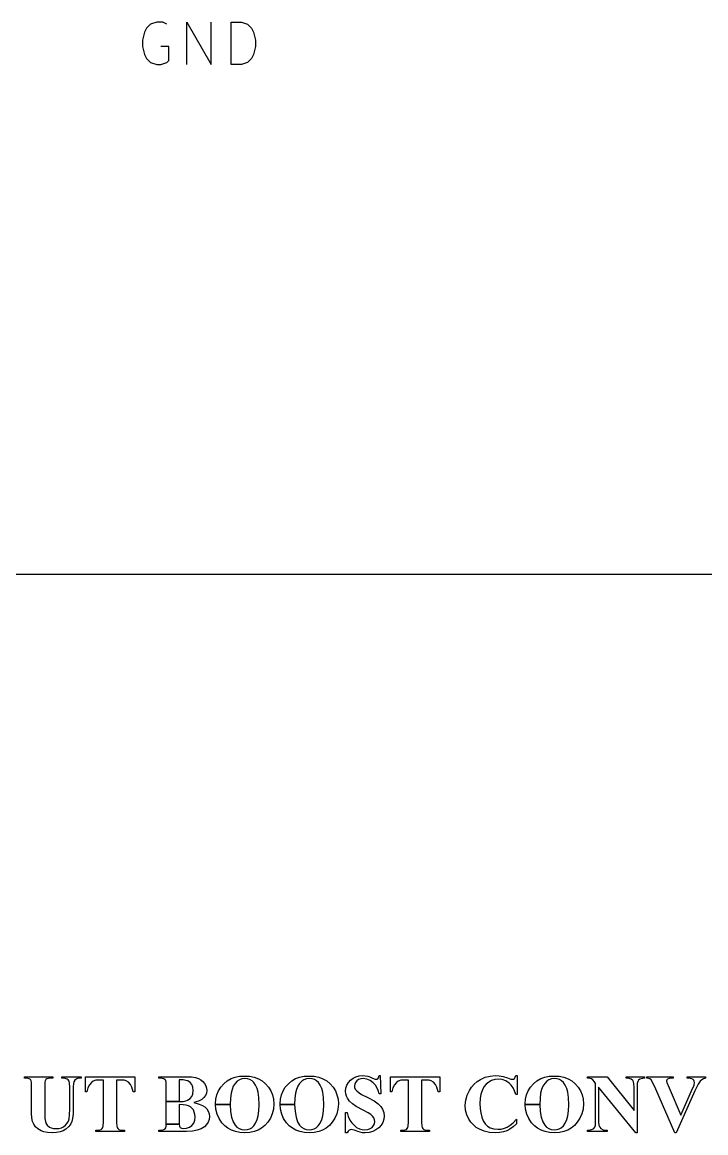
# Model space of a CAD drawing. Header units: inches. Extents: x 0.4 to 11.3, y -7.9 to -0.4.
# Drawn here: x 2.491 to 3.298, y -4.135 to -2.823 of the extents above; entities that cross this region are included whole.
import ezdxf

# ---------------------------------------------------------------- set-up
doc = ezdxf.new("R2010")
doc.units = ezdxf.units.IN
doc.header["$MEASUREMENT"] = 0
doc.layers.add('GREENSIXTYFIVE', color=129, linetype='CONTINUOUS')
doc.layers.add('LIGHTBLUE', color=172, linetype='CONTINUOUS')

msp = doc.modelspace()

# ---------------------------------------------------------------- linework, layer by layer
at = {"layer": 'GREENSIXTYFIVE', "linetype": 'CONTINUOUS'}
for p, q in [((2.6381, -2.8299), (2.6357, -2.8347)), ((2.6429, -2.8252), (2.6381, -2.8299)), ((2.65, -2.8228), (2.6429, -2.8252)), ((2.6571, -2.8228), (2.65, -2.8228)), ((2.6619, -2.8252), (2.6571, -2.8228)), ((2.6857, -2.8728), (2.6857, -2.8228)), ((2.6857, -2.8228), (2.7143, -2.8728)), ((2.7143, -2.8728), (2.7143, -2.8228)), ((2.7381, -2.8728), (2.7381, -2.8228)), ((2.7381, -2.8228), (2.75, -2.8228)), ((2.75, -2.8228), (2.7571, -2.8252)), ((2.7571, -2.8252), (2.7619, -2.8299)), ((2.7619, -2.8299), (2.7643, -2.8347)), ((2.6357, -2.8347), (2.6333, -2.8442)), ((2.6333, -2.8442), (2.6333, -2.8514)), ((2.7643, -2.8347), (2.7667, -2.8442)), ((2.7667, -2.8442), (2.7667, -2.8514)), ((2.6333, -2.8514), (2.6357, -2.8609)), ((2.6643, -2.8514), (2.6548, -2.8514)), ((2.6643, -2.868), (2.6643, -2.8514)), ((2.7667, -2.8514), (2.7643, -2.8609)), ((2.6357, -2.8609), (2.6381, -2.8657)), ((2.6381, -2.8657), (2.6429, -2.8704)), ((2.6429, -2.8704), (2.65, -2.8728)), ((2.65, -2.8728), (2.6548, -2.8728)), ((2.6548, -2.8728), (2.6619, -2.8704)), ((2.6619, -2.8704), (2.6643, -2.868)), ((2.75, -2.8728), (2.7381, -2.8728)), ((2.7571, -2.8704), (2.75, -2.8728)), ((2.7619, -2.8657), (2.7571, -2.8704)), ((2.7643, -2.8609), (2.7619, -2.8657))]:
    msp.add_line(p, q, dxfattribs=at)
at = {"layer": 'LIGHTBLUE', "linetype": 'CONTINUOUS'}
for p, q in [((1.7, -3.475), (9.85, -3.475)), ((2.8852, -4.0688), (2.8889, -4.0678)), ((2.8889, -4.0678), (2.8932, -4.0675)), ((2.8932, -4.0675), (2.8963, -4.0676)), ((2.8963, -4.0676), (2.8993, -4.0682)), ((2.9118, -4.07), (2.9126, -4.0675)), ((2.9126, -4.0675), (2.914, -4.0675)), ((2.914, -4.0675), (2.9145, -4.0891)), ((3.0438, -4.068), (3.0498, -4.0675)), ((3.0498, -4.0675), (3.0543, -4.0678)), ((3.0543, -4.0678), (3.0591, -4.0687)), ((3.0734, -4.0695), (3.074, -4.0675)), ((3.074, -4.0675), (3.0758, -4.0675)), ((3.0758, -4.0675), (3.0758, -4.0899)), ((2.4939, -4.0688), (2.5274, -4.0688)), ((2.4939, -4.0705), (2.4939, -4.0688)), ((2.4977, -4.0707), (2.4939, -4.0705)), ((2.4995, -4.0713), (2.4977, -4.0707)), ((2.5009, -4.0722), (2.4995, -4.0713)), ((2.5017, -4.0735), (2.5009, -4.0722)), ((2.5021, -4.0754), (2.5017, -4.0735)), ((2.5023, -4.0806), (2.5021, -4.0754)), ((2.5023, -4.1122), (2.5023, -4.0806)), ((2.5181, -4.0754), (2.5179, -4.0806)), ((2.5179, -4.0806), (2.5179, -4.1121)), ((2.5185, -4.0735), (2.5181, -4.0754)), ((2.5193, -4.0722), (2.5185, -4.0735)), ((2.5205, -4.0713), (2.5193, -4.0722)), ((2.5222, -4.0707), (2.5205, -4.0713)), ((2.5257, -4.0705), (2.5222, -4.0707)), ((2.5274, -4.0705), (2.5257, -4.0705)), ((2.5274, -4.0688), (2.5274, -4.0705)), ((2.5382, -4.0705), (2.5382, -4.0688)), ((2.5382, -4.0688), (2.5607, -4.0688)), ((2.5419, -4.0708), (2.5382, -4.0705)), ((2.5443, -4.0716), (2.5419, -4.0708)), ((2.5455, -4.0726), (2.5443, -4.0716)), ((2.5466, -4.0742), (2.5455, -4.0726)), ((2.5472, -4.0765), (2.5466, -4.0742)), ((2.5475, -4.0806), (2.5472, -4.0765)), ((2.5475, -4.1069), (2.5475, -4.0806)), ((2.5517, -4.0768), (2.5515, -4.0806)), ((2.5515, -4.0806), (2.5515, -4.1051)), ((2.5521, -4.075), (2.5517, -4.0768)), ((2.5532, -4.073), (2.5521, -4.075)), ((2.5548, -4.0716), (2.5532, -4.073)), ((2.5567, -4.0708), (2.5548, -4.0716)), ((2.5593, -4.0705), (2.5567, -4.0708)), ((2.5607, -4.0705), (2.5593, -4.0705)), ((2.5607, -4.0688), (2.5607, -4.0705)), ((2.5659, -4.0866), (2.5659, -4.0688)), ((2.5659, -4.0688), (2.6241, -4.0688)), ((2.5706, -4.0783), (2.5688, -4.082)), ((2.5729, -4.0755), (2.5706, -4.0783)), ((2.5751, -4.074), (2.5729, -4.0755)), ((2.5782, -4.073), (2.5751, -4.074)), ((2.5824, -4.0727), (2.5782, -4.073)), ((2.5871, -4.0727), (2.5824, -4.0727)), ((2.5871, -4.1224), (2.5871, -4.0727)), ((2.6075, -4.0727), (2.6027, -4.0727)), ((2.6027, -4.0727), (2.6027, -4.1224)), ((2.6117, -4.0729), (2.6075, -4.0727)), ((2.6139, -4.0735), (2.6117, -4.0729)), ((2.6168, -4.0754), (2.6139, -4.0735)), ((2.619, -4.0778), (2.6168, -4.0754)), ((2.6206, -4.081), (2.619, -4.0778)), ((2.6224, -4.0866), (2.6206, -4.081)), ((2.6241, -4.0688), (2.6241, -4.0866)), ((2.6524, -4.0705), (2.6524, -4.0688)), ((2.6524, -4.0688), (2.6835, -4.0688)), ((2.6565, -4.0707), (2.6524, -4.0705)), ((2.6585, -4.0713), (2.6565, -4.0707)), ((2.6599, -4.0723), (2.6585, -4.0713)), ((2.6607, -4.0734), (2.6599, -4.0723)), ((2.6612, -4.0753), (2.6607, -4.0734)), ((2.6614, -4.08), (2.6612, -4.0753)), ((2.6614, -4.0981), (2.6614, -4.08)), ((2.6812, -4.0726), (2.6765, -4.0724)), ((2.6765, -4.0724), (2.6765, -4.0981)), ((2.6844, -4.0731), (2.6812, -4.0726)), ((2.6835, -4.0688), (2.691, -4.0691)), ((2.6866, -4.0738), (2.6844, -4.0731)), ((2.6894, -4.0756), (2.6866, -4.0738)), ((2.6915, -4.078), (2.6894, -4.0756)), ((2.691, -4.0691), (2.696, -4.0698)), ((2.6927, -4.081), (2.6915, -4.078)), ((2.696, -4.0698), (2.6993, -4.0708)), ((2.6993, -4.0708), (2.7022, -4.0724)), ((2.7022, -4.0724), (2.7046, -4.0744)), ((2.7046, -4.0744), (2.7066, -4.0768)), ((2.7066, -4.0768), (2.7081, -4.0795)), ((2.7081, -4.0795), (2.709, -4.0823)), ((2.7257, -4.0811), (2.7293, -4.077)), ((2.7293, -4.077), (2.7334, -4.0736)), ((2.7334, -4.0736), (2.7379, -4.071)), ((2.7379, -4.071), (2.7426, -4.0692)), ((2.7405, -4.0801), (2.739, -4.0838)), ((2.7427, -4.0767), (2.7405, -4.0801)), ((2.7426, -4.0692), (2.7478, -4.0682)), ((2.7451, -4.0742), (2.7427, -4.0767)), ((2.7477, -4.0724), (2.7451, -4.0742)), ((2.7507, -4.0714), (2.7477, -4.0724)), ((2.7478, -4.0682), (2.7535, -4.068)), ((2.754, -4.071), (2.7507, -4.0714)), ((2.7535, -4.068), (2.7597, -4.0682)), ((2.7572, -4.0713), (2.754, -4.071)), ((2.76, -4.0722), (2.7572, -4.0713)), ((2.7597, -4.0682), (2.7652, -4.0692)), ((2.7626, -4.0736), (2.76, -4.0722)), ((2.7648, -4.0756), (2.7626, -4.0736)), ((2.7668, -4.0786), (2.7648, -4.0756)), ((2.7652, -4.0692), (2.7701, -4.0711)), ((2.7687, -4.0826), (2.7668, -4.0786)), ((2.7701, -4.0711), (2.7746, -4.0736)), ((2.7746, -4.0736), (2.7786, -4.077)), ((2.7786, -4.077), (2.7821, -4.081)), ((2.8019, -4.0811), (2.8055, -4.077)), ((2.8055, -4.077), (2.8096, -4.0736)), ((2.8096, -4.0736), (2.814, -4.071)), ((2.814, -4.071), (2.8188, -4.0692)), ((2.8167, -4.0801), (2.8152, -4.0838)), ((2.8188, -4.0767), (2.8167, -4.0801)), ((2.8188, -4.0692), (2.824, -4.0682)), ((2.8212, -4.0742), (2.8188, -4.0767)), ((2.8239, -4.0724), (2.8212, -4.0742)), ((2.8269, -4.0714), (2.8239, -4.0724)), ((2.824, -4.0682), (2.8297, -4.068)), ((2.8302, -4.071), (2.8269, -4.0714)), ((2.8297, -4.068), (2.8358, -4.0682)), ((2.8334, -4.0713), (2.8302, -4.071)), ((2.8362, -4.0722), (2.8334, -4.0713)), ((2.8358, -4.0682), (2.8414, -4.0692)), ((2.8388, -4.0736), (2.8362, -4.0722)), ((2.8409, -4.0756), (2.8388, -4.0736)), ((2.843, -4.0786), (2.8409, -4.0756)), ((2.8414, -4.0692), (2.8463, -4.0711)), ((2.8449, -4.0826), (2.843, -4.0786)), ((2.8463, -4.0711), (2.8508, -4.0736)), ((2.8508, -4.0736), (2.8548, -4.077)), ((2.8548, -4.077), (2.8583, -4.081)), ((2.8735, -4.0822), (2.8745, -4.0789)), ((2.8745, -4.0789), (2.8763, -4.0758)), ((2.8763, -4.0758), (2.8788, -4.0729)), ((2.8788, -4.0729), (2.8818, -4.0705)), ((2.8818, -4.0705), (2.8852, -4.0688)), ((2.8838, -4.0774), (2.8835, -4.0796)), ((2.8835, -4.0796), (2.8837, -4.0816)), ((2.8847, -4.0755), (2.8838, -4.0774)), ((2.8863, -4.0736), (2.8847, -4.0755)), ((2.8883, -4.0722), (2.8863, -4.0736)), ((2.8909, -4.0713), (2.8883, -4.0722)), ((2.894, -4.071), (2.8909, -4.0713)), ((2.8981, -4.0715), (2.894, -4.071)), ((2.9019, -4.0731), (2.8981, -4.0715)), ((2.8993, -4.0682), (2.9016, -4.069)), ((2.9016, -4.069), (2.9048, -4.0703)), ((2.9058, -4.076), (2.9019, -4.0731)), ((2.9048, -4.0703), (2.9078, -4.0715)), ((2.9082, -4.0786), (2.9058, -4.076)), ((2.9078, -4.0715), (2.9093, -4.0718)), ((2.9101, -4.0816), (2.9082, -4.0786)), ((2.9093, -4.0718), (2.9104, -4.0716)), ((2.9104, -4.0716), (2.9112, -4.0711)), ((2.9112, -4.0711), (2.9118, -4.07)), ((2.926, -4.0866), (2.926, -4.0688)), ((2.926, -4.0688), (2.9842, -4.0688)), ((2.9307, -4.0783), (2.9289, -4.082)), ((2.9331, -4.0755), (2.9307, -4.0783)), ((2.9352, -4.074), (2.9331, -4.0755)), ((2.9383, -4.073), (2.9352, -4.074)), ((2.9426, -4.0727), (2.9383, -4.073)), ((2.9473, -4.0727), (2.9426, -4.0727)), ((2.9473, -4.1224), (2.9473, -4.0727)), ((2.9676, -4.0727), (2.9628, -4.0727)), ((2.9628, -4.0727), (2.9628, -4.1224)), ((2.9718, -4.0729), (2.9676, -4.0727)), ((2.974, -4.0735), (2.9718, -4.0729)), ((2.9769, -4.0754), (2.974, -4.0735)), ((2.9791, -4.0778), (2.9769, -4.0754)), ((2.9807, -4.081), (2.9791, -4.0778)), ((2.9825, -4.0866), (2.9807, -4.081)), ((2.9842, -4.0688), (2.9842, -4.0866)), ((3.0192, -4.0849), (3.0219, -4.081)), ((3.0219, -4.081), (3.0249, -4.0775)), ((3.0249, -4.0775), (3.0284, -4.0746)), ((3.0284, -4.0746), (3.0323, -4.072)), ((3.0323, -4.072), (3.0379, -4.0695)), ((3.0364, -4.0807), (3.0346, -4.0843)), ((3.0389, -4.0777), (3.0364, -4.0807)), ((3.0379, -4.0695), (3.0438, -4.068)), ((3.042, -4.0751), (3.0389, -4.0777)), ((3.0455, -4.0731), (3.042, -4.0751)), ((3.0492, -4.072), (3.0455, -4.0731)), ((3.0531, -4.0716), (3.0492, -4.072)), ((3.0578, -4.0721), (3.0531, -4.0716)), ((3.0621, -4.0736), (3.0578, -4.0721)), ((3.0591, -4.0687), (3.0643, -4.0702)), ((3.0661, -4.0763), (3.0621, -4.0736)), ((3.0643, -4.0702), (3.0683, -4.0716)), ((3.0687, -4.0788), (3.0661, -4.0763)), ((3.0683, -4.0716), (3.0699, -4.0718)), ((3.0709, -4.0819), (3.0687, -4.0788)), ((3.0699, -4.0718), (3.0713, -4.0716)), ((3.0713, -4.0716), (3.0725, -4.0708)), ((3.0725, -4.0708), (3.0734, -4.0695)), ((3.0913, -4.0811), (3.0948, -4.077)), ((3.0948, -4.077), (3.099, -4.0736)), ((3.099, -4.0736), (3.1034, -4.071)), ((3.1034, -4.071), (3.1081, -4.0692)), ((3.106, -4.0801), (3.1045, -4.0838)), ((3.1082, -4.0767), (3.106, -4.0801)), ((3.1081, -4.0692), (3.1133, -4.0682)), ((3.1106, -4.0742), (3.1082, -4.0767)), ((3.1132, -4.0724), (3.1106, -4.0742)), ((3.1162, -4.0714), (3.1132, -4.0724)), ((3.1133, -4.0682), (3.119, -4.068)), ((3.1196, -4.071), (3.1162, -4.0714)), ((3.119, -4.068), (3.1252, -4.0682)), ((3.1227, -4.0713), (3.1196, -4.071)), ((3.1255, -4.0722), (3.1227, -4.0713)), ((3.1252, -4.0682), (3.1307, -4.0692)), ((3.1281, -4.0736), (3.1255, -4.0722)), ((3.1303, -4.0756), (3.1281, -4.0736)), ((3.1323, -4.0786), (3.1303, -4.0756)), ((3.1307, -4.0692), (3.1357, -4.0711)), ((3.1342, -4.0826), (3.1323, -4.0786)), ((3.1357, -4.0711), (3.1401, -4.0736)), ((3.1401, -4.0736), (3.1442, -4.077)), ((3.1442, -4.077), (3.1477, -4.081)), ((3.1587, -4.0705), (3.1587, -4.0688)), ((3.1587, -4.0688), (3.1818, -4.0688)), ((3.1615, -4.0708), (3.1587, -4.0705)), ((3.1633, -4.0714), (3.1615, -4.0708)), ((3.1648, -4.0726), (3.1633, -4.0714)), ((3.1669, -4.075), (3.1648, -4.0726)), ((3.1683, -4.0767), (3.1669, -4.075)), ((3.1683, -4.1224), (3.1683, -4.0767)), ((3.2157, -4.135), (3.1718, -4.081)), ((3.1718, -4.081), (3.1718, -4.1224)), ((3.1818, -4.0688), (3.2137, -4.1087)), ((3.2044, -4.0705), (3.2044, -4.0688)), ((3.2044, -4.0688), (3.2258, -4.0688)), ((3.2079, -4.0708), (3.2044, -4.0705)), ((3.2103, -4.0717), (3.2079, -4.0708)), ((3.2121, -4.0732), (3.2103, -4.0717)), ((3.2129, -4.0747), (3.2121, -4.0732)), ((3.2135, -4.0772), (3.2129, -4.0747)), ((3.2137, -4.0811), (3.2135, -4.0772)), ((3.2175, -4.0769), (3.2173, -4.0811)), ((3.2181, -4.0746), (3.2175, -4.0769)), ((3.219, -4.0729), (3.2181, -4.0746)), ((3.2203, -4.0718), (3.219, -4.0729)), ((3.222, -4.0712), (3.2203, -4.0718)), ((3.2258, -4.0705), (3.222, -4.0712)), ((3.2258, -4.0688), (3.2258, -4.0705)), ((3.2288, -4.0705), (3.2288, -4.0688)), ((3.2288, -4.0688), (3.2599, -4.0688)), ((3.2322, -4.0713), (3.2288, -4.0705)), ((3.234, -4.0725), (3.2322, -4.0713)), ((3.2355, -4.0751), (3.234, -4.0725)), ((3.2394, -4.0835), (3.2355, -4.0751)), ((3.2523, -4.0724), (3.252, -4.0737)), ((3.252, -4.0737), (3.2524, -4.0757)), ((3.2531, -4.0715), (3.2523, -4.0724)), ((3.2524, -4.0757), (3.255, -4.0821)), ((3.255, -4.0708), (3.2531, -4.0715)), ((3.2589, -4.0705), (3.255, -4.0708)), ((3.2599, -4.0705), (3.2589, -4.0705)), ((3.2599, -4.0688), (3.2599, -4.0705)), ((3.2765, -4.0705), (3.2765, -4.0688)), ((3.2765, -4.0688), (3.2978, -4.0688)), ((3.2797, -4.0707), (3.2765, -4.0705)), ((3.282, -4.0713), (3.2797, -4.0707)), ((3.2816, -4.0856), (3.2845, -4.0786)), ((3.2833, -4.072), (3.282, -4.0713)), ((3.2842, -4.073), (3.2833, -4.072)), ((3.2848, -4.0742), (3.2842, -4.073)), ((3.2845, -4.0786), (3.285, -4.0755)), ((3.285, -4.0755), (3.2848, -4.0742)), ((3.2894, -4.0775), (3.2855, -4.0855)), ((3.2915, -4.0742), (3.2894, -4.0775)), ((3.2935, -4.0724), (3.2915, -4.0742)), ((3.2956, -4.0711), (3.2935, -4.0724)), ((3.2978, -4.0705), (3.2956, -4.0711)), ((3.2978, -4.0688), (3.2978, -4.0705)), ((2.5677, -4.0866), (2.5659, -4.0866)), ((2.5688, -4.082), (2.5677, -4.0866)), ((2.6241, -4.0866), (2.6224, -4.0866)), ((2.6894, -4.0947), (2.6915, -4.0922)), ((2.6915, -4.0922), (2.6927, -4.0892)), ((2.6932, -4.0851), (2.6927, -4.081)), ((2.6927, -4.0892), (2.6932, -4.0851)), ((2.7058, -4.0935), (2.7033, -4.0956)), ((2.7078, -4.0909), (2.7058, -4.0935)), ((2.7089, -4.0882), (2.7078, -4.0909)), ((2.7092, -4.0852), (2.7089, -4.0882)), ((2.709, -4.0823), (2.7092, -4.0852)), ((2.7199, -4.0954), (2.7211, -4.0902)), ((2.7211, -4.0902), (2.723, -4.0855)), ((2.723, -4.0855), (2.7257, -4.0811)), ((2.7378, -4.0884), (2.737, -4.0943)), ((2.739, -4.0838), (2.7378, -4.0884)), ((2.7699, -4.087), (2.7687, -4.0826)), ((2.7707, -4.0932), (2.7699, -4.087)), ((2.7711, -4.1018), (2.7707, -4.0932)), ((2.7821, -4.081), (2.7848, -4.0854)), ((2.7848, -4.0854), (2.7867, -4.0901)), ((2.7867, -4.0901), (2.7879, -4.0953)), ((2.7961, -4.0954), (2.7973, -4.0902)), ((2.7973, -4.0902), (2.7992, -4.0855)), ((2.7992, -4.0855), (2.8019, -4.0811)), ((2.814, -4.0884), (2.8132, -4.0943)), ((2.8152, -4.0838), (2.814, -4.0884)), ((2.8461, -4.087), (2.8449, -4.0826)), ((2.8469, -4.0932), (2.8461, -4.087)), ((2.8472, -4.1018), (2.8469, -4.0932)), ((2.8583, -4.081), (2.861, -4.0854)), ((2.861, -4.0854), (2.8629, -4.0901)), ((2.8629, -4.0901), (2.8641, -4.0953)), ((2.8731, -4.086), (2.8735, -4.0822)), ((2.8734, -4.0889), (2.8731, -4.086)), ((2.8741, -4.0917), (2.8734, -4.0889)), ((2.8752, -4.0942), (2.8741, -4.0917)), ((2.8837, -4.0816), (2.8845, -4.0834)), ((2.8845, -4.0834), (2.8862, -4.0855)), ((2.8862, -4.0855), (2.8889, -4.0878)), ((2.8889, -4.0878), (2.8919, -4.0896)), ((2.8919, -4.0896), (2.8993, -4.0933)), ((2.8993, -4.0933), (2.9068, -4.0974)), ((2.9116, -4.0851), (2.9101, -4.0816)), ((2.9126, -4.0891), (2.9116, -4.0851)), ((2.9145, -4.0891), (2.9126, -4.0891)), ((2.9278, -4.0866), (2.926, -4.0866)), ((2.9289, -4.082), (2.9278, -4.0866)), ((2.9842, -4.0866), (2.9825, -4.0866)), ((3.0149, -4.0964), (3.0165, -4.0906)), ((3.0165, -4.0906), (3.0192, -4.0849)), ((3.0329, -4.0892), (3.0319, -4.0946)), ((3.0346, -4.0843), (3.0329, -4.0892)), ((3.0726, -4.0855), (3.0709, -4.0819)), ((3.074, -4.0899), (3.0726, -4.0855)), ((3.0758, -4.0899), (3.074, -4.0899)), ((3.0854, -4.0954), (3.0866, -4.0902)), ((3.0866, -4.0902), (3.0886, -4.0855)), ((3.0886, -4.0855), (3.0913, -4.0811)), ((3.1033, -4.0884), (3.1026, -4.0943)), ((3.1045, -4.0838), (3.1033, -4.0884)), ((3.1354, -4.087), (3.1342, -4.0826)), ((3.1363, -4.0932), (3.1354, -4.087)), ((3.1366, -4.1018), (3.1363, -4.0932)), ((3.1477, -4.081), (3.1504, -4.0854)), ((3.1504, -4.0854), (3.1523, -4.0901)), ((3.1523, -4.0901), (3.1535, -4.0953)), ((3.2137, -4.1087), (3.2137, -4.0811)), ((3.2173, -4.0811), (3.2173, -4.135)), ((3.2616, -4.135), (3.2394, -4.0835)), ((3.255, -4.0821), (3.2688, -4.1143)), ((3.2855, -4.0855), (3.2632, -4.135)), ((3.2688, -4.1143), (3.2816, -4.0856)), ((2.5472, -4.1138), (2.5475, -4.1069)), ((2.5515, -4.1051), (2.5513, -4.1128)), ((2.6614, -4.1224), (2.6614, -4.0981)), ((2.6614, -4.0981), (2.6765, -4.0981)), ((2.6765, -4.0981), (2.6614, -4.0981)), ((2.6765, -4.0981), (2.6811, -4.0979)), ((2.6814, -4.1018), (2.6765, -4.1017)), ((2.6765, -4.1017), (2.6765, -4.1225)), ((2.6811, -4.0979), (2.6843, -4.0973)), ((2.685, -4.1023), (2.6814, -4.1018)), ((2.6843, -4.0973), (2.6865, -4.0966)), ((2.6875, -4.1031), (2.685, -4.1023)), ((2.6865, -4.0966), (2.6894, -4.0947)), ((2.6898, -4.1043), (2.6875, -4.1031)), ((2.6917, -4.106), (2.6898, -4.1043)), ((2.6933, -4.1081), (2.6917, -4.106)), ((2.6995, -4.0975), (2.6939, -4.0993)), ((2.6939, -4.0993), (2.7, -4.1011)), ((2.7033, -4.0956), (2.6995, -4.0975)), ((2.7, -4.1011), (2.7042, -4.1028)), ((2.7042, -4.1028), (2.7069, -4.1045)), ((2.7069, -4.1045), (2.7092, -4.1069)), ((2.7092, -4.1069), (2.7109, -4.1095)), ((2.7195, -4.101), (2.7199, -4.0954)), ((2.7195, -4.1015), (2.7195, -4.101)), ((2.72, -4.1073), (2.7195, -4.1015)), ((2.7195, -4.1015), (2.7367, -4.1015)), ((2.7367, -4.1015), (2.7195, -4.1015)), ((2.737, -4.0943), (2.7367, -4.1015)), ((2.7367, -4.1015), (2.7372, -4.11)), ((2.7708, -4.109), (2.7711, -4.1018)), ((2.7879, -4.107), (2.7865, -4.1126)), ((2.7879, -4.0953), (2.7883, -4.101)), ((2.7883, -4.101), (2.7879, -4.107)), ((2.7957, -4.101), (2.7961, -4.0954)), ((2.7957, -4.1015), (2.7957, -4.101)), ((2.7961, -4.1073), (2.7957, -4.1015)), ((2.7957, -4.1015), (2.8129, -4.1015)), ((2.8129, -4.1015), (2.7957, -4.1015)), ((2.8132, -4.0943), (2.8129, -4.1015)), ((2.8129, -4.1015), (2.8134, -4.11)), ((2.8469, -4.109), (2.8472, -4.1018)), ((2.864, -4.107), (2.8627, -4.1126)), ((2.8645, -4.101), (2.864, -4.107)), ((2.8641, -4.0953), (2.8645, -4.101)), ((2.8777, -4.0977), (2.8752, -4.0942)), ((2.8812, -4.101), (2.8777, -4.0977)), ((2.8857, -4.104), (2.8812, -4.101)), ((2.8939, -4.1084), (2.8857, -4.104)), ((2.9068, -4.0974), (2.9117, -4.1009)), ((2.9117, -4.1009), (2.9146, -4.1038)), ((2.9146, -4.1038), (2.9168, -4.1073)), ((3.0143, -4.1024), (3.0149, -4.0964)), ((3.0148, -4.1082), (3.0143, -4.1024)), ((3.0319, -4.0946), (3.0316, -4.1004)), ((3.0316, -4.1004), (3.0318, -4.1062)), ((3.0318, -4.1062), (3.0326, -4.1115)), ((3.085, -4.101), (3.0854, -4.0954)), ((3.085, -4.1015), (3.085, -4.101)), ((3.0855, -4.1073), (3.085, -4.1015)), ((3.085, -4.1015), (3.1023, -4.1015)), ((3.1023, -4.1015), (3.085, -4.1015)), ((3.1026, -4.0943), (3.1023, -4.1015)), ((3.1023, -4.1015), (3.1027, -4.11)), ((3.1363, -4.109), (3.1366, -4.1018)), ((3.1534, -4.107), (3.152, -4.1126)), ((3.1539, -4.101), (3.1534, -4.107)), ((3.1535, -4.0953), (3.1539, -4.101)), ((2.5026, -4.1175), (2.5023, -4.1122)), ((2.5035, -4.1217), (2.5026, -4.1175)), ((2.5179, -4.1121), (2.5181, -4.118)), ((2.5181, -4.118), (2.5186, -4.1216)), ((2.5457, -4.1213), (2.5466, -4.1184)), ((2.5466, -4.1184), (2.5472, -4.1138)), ((2.5508, -4.1181), (2.55, -4.1215)), ((2.5513, -4.1128), (2.5508, -4.1181)), ((2.6944, -4.1106), (2.6933, -4.1081)), ((2.6937, -4.1235), (2.6949, -4.1201)), ((2.6951, -4.1133), (2.6944, -4.1106)), ((2.6949, -4.1201), (2.6954, -4.1163)), ((2.6954, -4.1163), (2.6951, -4.1133)), ((2.7118, -4.1193), (2.7108, -4.1224)), ((2.7109, -4.1095), (2.7119, -4.1125)), ((2.7122, -4.1158), (2.7118, -4.1193)), ((2.7119, -4.1125), (2.7122, -4.1158)), ((2.7214, -4.1131), (2.72, -4.1073)), ((2.7237, -4.1183), (2.7214, -4.1131)), ((2.727, -4.1232), (2.7237, -4.1183)), ((2.7372, -4.11), (2.7384, -4.1167)), ((2.7384, -4.1167), (2.7402, -4.1219)), ((2.7668, -4.1236), (2.7687, -4.1193)), ((2.7687, -4.1193), (2.7699, -4.1148)), ((2.7699, -4.1148), (2.7708, -4.109)), ((2.7843, -4.1178), (2.7811, -4.1226)), ((2.7865, -4.1126), (2.7843, -4.1178)), ((2.7976, -4.1131), (2.7961, -4.1073)), ((2.7999, -4.1183), (2.7976, -4.1131)), ((2.8032, -4.1232), (2.7999, -4.1183)), ((2.8134, -4.11), (2.8146, -4.1167)), ((2.8146, -4.1167), (2.8164, -4.1219)), ((2.843, -4.1236), (2.8449, -4.1193)), ((2.8449, -4.1193), (2.8461, -4.1148)), ((2.8461, -4.1148), (2.8469, -4.109)), ((2.8604, -4.1178), (2.8573, -4.1226)), ((2.8627, -4.1126), (2.8604, -4.1178)), ((2.8731, -4.135), (2.8731, -4.111)), ((2.8731, -4.111), (2.8749, -4.111)), ((2.8749, -4.111), (2.8762, -4.1159)), ((2.8762, -4.1159), (2.8781, -4.12)), ((2.8781, -4.12), (2.8803, -4.1234)), ((2.8997, -4.1114), (2.8939, -4.1084)), ((2.9027, -4.1134), (2.8997, -4.1114)), ((2.9049, -4.1154), (2.9027, -4.1134)), ((2.9064, -4.1174), (2.9049, -4.1154)), ((2.9073, -4.1196), (2.9064, -4.1174)), ((2.9076, -4.1218), (2.9073, -4.1196)), ((2.9168, -4.1073), (2.9181, -4.1111)), ((2.9182, -4.1191), (2.917, -4.1227)), ((2.9181, -4.1111), (2.9186, -4.1152)), ((2.9186, -4.1152), (2.9182, -4.1191)), ((3.0163, -4.1137), (3.0148, -4.1082)), ((3.0187, -4.119), (3.0163, -4.1137)), ((3.0211, -4.1226), (3.0187, -4.119)), ((3.0326, -4.1115), (3.0338, -4.1164)), ((3.0338, -4.1164), (3.0356, -4.1209)), ((3.0708, -4.1232), (3.0747, -4.119)), ((3.0747, -4.119), (3.0747, -4.1246)), ((3.0869, -4.1131), (3.0855, -4.1073)), ((3.0893, -4.1183), (3.0869, -4.1131)), ((3.0926, -4.1232), (3.0893, -4.1183)), ((3.1027, -4.11), (3.1039, -4.1167)), ((3.1039, -4.1167), (3.1058, -4.1219)), ((3.1324, -4.1236), (3.1343, -4.1193)), ((3.1343, -4.1193), (3.1355, -4.1148)), ((3.1355, -4.1148), (3.1363, -4.109)), ((3.1498, -4.1178), (3.1466, -4.1226)), ((3.152, -4.1126), (3.1498, -4.1178)), ((2.5049, -4.125), (2.5035, -4.1217)), ((2.5069, -4.1279), (2.5049, -4.125)), ((2.5098, -4.1305), (2.5069, -4.1279)), ((2.5137, -4.1328), (2.5098, -4.1305)), ((2.5169, -4.1339), (2.5137, -4.1328)), ((2.5186, -4.1216), (2.5192, -4.1236)), ((2.5192, -4.1236), (2.5209, -4.1261)), ((2.5209, -4.1261), (2.5235, -4.1283)), ((2.5235, -4.1283), (2.5256, -4.1292)), ((2.5256, -4.1292), (2.5281, -4.1299)), ((2.5281, -4.1299), (2.5311, -4.1301)), ((2.5311, -4.1301), (2.5346, -4.1298)), ((2.5346, -4.1298), (2.5376, -4.129)), ((2.5397, -4.1326), (2.5361, -4.1339)), ((2.5376, -4.129), (2.5401, -4.1278)), ((2.5427, -4.1308), (2.5397, -4.1326)), ((2.5401, -4.1278), (2.5424, -4.126)), ((2.5424, -4.126), (2.5442, -4.1238)), ((2.5463, -4.1277), (2.5427, -4.1308)), ((2.5442, -4.1238), (2.5457, -4.1213)), ((2.5486, -4.1246), (2.5463, -4.1277)), ((2.55, -4.1215), (2.5486, -4.1246)), ((2.578, -4.1337), (2.578, -4.132)), ((2.578, -4.132), (2.5801, -4.132)), ((2.5801, -4.132), (2.5828, -4.1317)), ((2.5828, -4.1317), (2.5846, -4.131)), ((2.5846, -4.131), (2.5857, -4.1301)), ((2.5857, -4.1301), (2.5866, -4.1286)), ((2.5866, -4.1286), (2.587, -4.127)), ((2.587, -4.127), (2.5871, -4.1224)), ((2.6027, -4.1224), (2.6029, -4.1271)), ((2.6029, -4.1271), (2.6032, -4.1288)), ((2.6032, -4.1288), (2.604, -4.13)), ((2.604, -4.13), (2.6054, -4.1311)), ((2.6054, -4.1311), (2.6072, -4.1318)), ((2.6072, -4.1318), (2.6098, -4.132)), ((2.6098, -4.132), (2.6119, -4.132)), ((2.6119, -4.132), (2.6119, -4.1337)), ((2.6524, -4.132), (2.6565, -4.1318)), ((2.6524, -4.1337), (2.6524, -4.132)), ((2.6565, -4.1318), (2.6585, -4.1312)), ((2.6585, -4.1312), (2.6599, -4.1302)), ((2.6599, -4.1302), (2.6607, -4.129)), ((2.6607, -4.129), (2.6612, -4.1272)), ((2.6612, -4.1272), (2.6613, -4.1249)), ((2.6613, -4.1249), (2.6614, -4.1224)), ((2.6613, -4.1249), (2.6764, -4.1249)), ((2.6764, -4.1249), (2.6613, -4.1249)), ((2.6765, -4.1225), (2.6764, -4.1249)), ((2.6764, -4.1249), (2.6768, -4.1272)), ((2.6768, -4.1272), (2.6778, -4.1288)), ((2.6778, -4.1288), (2.6793, -4.1297)), ((2.6793, -4.1297), (2.6817, -4.1301)), ((2.6817, -4.1301), (2.6854, -4.1297)), ((2.6923, -4.1332), (2.6853, -4.1337)), ((2.6854, -4.1297), (2.6887, -4.1284)), ((2.6887, -4.1284), (2.6916, -4.1263)), ((2.6916, -4.1263), (2.6937, -4.1235)), ((2.698, -4.1321), (2.6923, -4.1332)), ((2.7026, -4.1303), (2.698, -4.1321)), ((2.7063, -4.1279), (2.7026, -4.1303)), ((2.7089, -4.1253), (2.7063, -4.1279)), ((2.7108, -4.1224), (2.7089, -4.1253)), ((2.7304, -4.1268), (2.727, -4.1232)), ((2.7341, -4.1297), (2.7304, -4.1268)), ((2.7383, -4.132), (2.7341, -4.1297)), ((2.743, -4.1336), (2.7383, -4.132)), ((2.7402, -4.1219), (2.7426, -4.1259)), ((2.7426, -4.1259), (2.7448, -4.1284)), ((2.7448, -4.1284), (2.7474, -4.1301)), ((2.7474, -4.1301), (2.7504, -4.1311)), ((2.7504, -4.1311), (2.7539, -4.1315)), ((2.7539, -4.1315), (2.7572, -4.1312)), ((2.7572, -4.1312), (2.7599, -4.1304)), ((2.7599, -4.1304), (2.7622, -4.1291)), ((2.7622, -4.1291), (2.7646, -4.1268)), ((2.7646, -4.1268), (2.7668, -4.1236)), ((2.7698, -4.1318), (2.7651, -4.1336)), ((2.7739, -4.1295), (2.7698, -4.1318)), ((2.7777, -4.1264), (2.7739, -4.1295)), ((2.7811, -4.1226), (2.7777, -4.1264)), ((2.8066, -4.1268), (2.8032, -4.1232)), ((2.8103, -4.1297), (2.8066, -4.1268)), ((2.8145, -4.132), (2.8103, -4.1297)), ((2.8192, -4.1336), (2.8145, -4.132)), ((2.8164, -4.1219), (2.8188, -4.1259)), ((2.8188, -4.1259), (2.821, -4.1284)), ((2.821, -4.1284), (2.8236, -4.1301)), ((2.8236, -4.1301), (2.8266, -4.1311)), ((2.8266, -4.1311), (2.8301, -4.1315)), ((2.8301, -4.1315), (2.8333, -4.1312)), ((2.8333, -4.1312), (2.836, -4.1304)), ((2.836, -4.1304), (2.8384, -4.1291)), ((2.8384, -4.1291), (2.8408, -4.1268)), ((2.8408, -4.1268), (2.843, -4.1236)), ((2.8459, -4.1318), (2.8413, -4.1336)), ((2.8501, -4.1295), (2.8459, -4.1318)), ((2.8539, -4.1264), (2.8501, -4.1295)), ((2.8573, -4.1226), (2.8539, -4.1264)), ((2.8759, -4.1333), (2.8749, -4.135)), ((2.8771, -4.1321), (2.8759, -4.1333)), ((2.8785, -4.1314), (2.8771, -4.1321)), ((2.8797, -4.1312), (2.8785, -4.1314)), ((2.8813, -4.1314), (2.8797, -4.1312)), ((2.8803, -4.1234), (2.883, -4.1262)), ((2.8835, -4.1321), (2.8813, -4.1314)), ((2.883, -4.1262), (2.8861, -4.1286)), ((2.8875, -4.1336), (2.8835, -4.1321)), ((2.8861, -4.1286), (2.8893, -4.1302)), ((2.8893, -4.1302), (2.8925, -4.1312)), ((2.8925, -4.1312), (2.8959, -4.1315)), ((2.8959, -4.1315), (2.8994, -4.1311)), ((2.8994, -4.1311), (2.9021, -4.1301)), ((2.9021, -4.1301), (2.9044, -4.1286)), ((2.9044, -4.1286), (2.9062, -4.1265)), ((2.9089, -4.1317), (2.9052, -4.1335)), ((2.9062, -4.1265), (2.9073, -4.1243)), ((2.9073, -4.1243), (2.9076, -4.1218)), ((2.9122, -4.1292), (2.9089, -4.1317)), ((2.915, -4.126), (2.9122, -4.1292)), ((2.917, -4.1227), (2.915, -4.126)), ((2.9381, -4.1337), (2.9381, -4.132)), ((2.9381, -4.132), (2.9402, -4.132)), ((2.9402, -4.132), (2.9429, -4.1317)), ((2.9429, -4.1317), (2.9448, -4.131)), ((2.9448, -4.131), (2.9459, -4.1301)), ((2.9459, -4.1301), (2.9467, -4.1286)), ((2.9467, -4.1286), (2.9471, -4.127)), ((2.9471, -4.127), (2.9473, -4.1224)), ((2.9628, -4.1224), (2.963, -4.1271)), ((2.963, -4.1271), (2.9634, -4.1288)), ((2.9634, -4.1288), (2.9641, -4.13)), ((2.9641, -4.13), (2.9655, -4.1311)), ((2.9655, -4.1311), (2.9673, -4.1318)), ((2.9673, -4.1318), (2.9699, -4.132)), ((2.9699, -4.132), (2.972, -4.132)), ((2.972, -4.132), (2.972, -4.1337)), ((3.024, -4.1258), (3.0211, -4.1226)), ((3.0273, -4.1286), (3.024, -4.1258)), ((3.0311, -4.1309), (3.0273, -4.1286)), ((3.0367, -4.1331), (3.0311, -4.1309)), ((3.0356, -4.1209), (3.0379, -4.1245)), ((3.0428, -4.1345), (3.0367, -4.1331)), ((3.0379, -4.1245), (3.0406, -4.1272)), ((3.0406, -4.1272), (3.0439, -4.1292)), ((3.0439, -4.1292), (3.0479, -4.1305)), ((3.0479, -4.1305), (3.0528, -4.1309)), ((3.0528, -4.1309), (3.0568, -4.1306)), ((3.0568, -4.1306), (3.0605, -4.1297)), ((3.0634, -4.1326), (3.0594, -4.1339)), ((3.0605, -4.1297), (3.064, -4.1282)), ((3.0671, -4.1306), (3.0634, -4.1326)), ((3.064, -4.1282), (3.0672, -4.1262)), ((3.0709, -4.128), (3.0671, -4.1306)), ((3.0672, -4.1262), (3.0708, -4.1232)), ((3.0747, -4.1246), (3.0709, -4.128)), ((3.0959, -4.1268), (3.0926, -4.1232)), ((3.0997, -4.1297), (3.0959, -4.1268)), ((3.1039, -4.132), (3.0997, -4.1297)), ((3.1085, -4.1336), (3.1039, -4.132)), ((3.1058, -4.1219), (3.1081, -4.1259)), ((3.1081, -4.1259), (3.1103, -4.1284)), ((3.1103, -4.1284), (3.1129, -4.1301)), ((3.1129, -4.1301), (3.1159, -4.1311)), ((3.1159, -4.1311), (3.1195, -4.1315)), ((3.1195, -4.1315), (3.1227, -4.1312)), ((3.1227, -4.1312), (3.1254, -4.1304)), ((3.1254, -4.1304), (3.1277, -4.1291)), ((3.1277, -4.1291), (3.1302, -4.1268)), ((3.1302, -4.1268), (3.1324, -4.1236)), ((3.1353, -4.1318), (3.1306, -4.1336)), ((3.1395, -4.1295), (3.1353, -4.1318)), ((3.1432, -4.1264), (3.1395, -4.1295)), ((3.1466, -4.1226), (3.1432, -4.1264)), ((3.1587, -4.132), (3.1623, -4.1317)), ((3.1587, -4.1337), (3.1587, -4.132)), ((3.1623, -4.1317), (3.1646, -4.1309)), ((3.1646, -4.1309), (3.1662, -4.1298)), ((3.1662, -4.1298), (3.1673, -4.1282)), ((3.1673, -4.1282), (3.168, -4.1259)), ((3.168, -4.1259), (3.1683, -4.1224)), ((3.1718, -4.1224), (3.1722, -4.1261)), ((3.1722, -4.1261), (3.1731, -4.1285)), ((3.1731, -4.1285), (3.1744, -4.13)), ((3.1744, -4.13), (3.1771, -4.1315)), ((3.1771, -4.1315), (3.1802, -4.132)), ((3.1802, -4.132), (3.1818, -4.132)), ((3.1818, -4.132), (3.1818, -4.1337)), ((2.5211, -4.1347), (2.5169, -4.1339)), ((2.5268, -4.135), (2.5211, -4.1347)), ((2.5319, -4.1347), (2.5268, -4.135)), ((2.5361, -4.1339), (2.5319, -4.1347)), ((2.6119, -4.1337), (2.578, -4.1337)), ((2.6853, -4.1337), (2.6524, -4.1337)), ((2.7482, -4.1347), (2.743, -4.1336)), ((2.7541, -4.135), (2.7482, -4.1347)), ((2.7599, -4.1347), (2.7541, -4.135)), ((2.7651, -4.1336), (2.7599, -4.1347)), ((2.8244, -4.1347), (2.8192, -4.1336)), ((2.8303, -4.135), (2.8244, -4.1347)), ((2.8361, -4.1347), (2.8303, -4.135)), ((2.8413, -4.1336), (2.8361, -4.1347)), ((2.8749, -4.135), (2.8731, -4.135)), ((2.8903, -4.1344), (2.8875, -4.1336)), ((2.8931, -4.1349), (2.8903, -4.1344)), ((2.8961, -4.135), (2.8931, -4.1349)), ((2.9009, -4.1346), (2.8961, -4.135)), ((2.9052, -4.1335), (2.9009, -4.1346)), ((2.972, -4.1337), (2.9381, -4.1337)), ((3.0496, -4.135), (3.0428, -4.1345)), ((3.0548, -4.1347), (3.0496, -4.135)), ((3.0594, -4.1339), (3.0548, -4.1347)), ((3.1137, -4.1347), (3.1085, -4.1336)), ((3.1196, -4.135), (3.1137, -4.1347)), ((3.1255, -4.1347), (3.1196, -4.135)), ((3.1306, -4.1336), (3.1255, -4.1347)), ((3.1818, -4.1337), (3.1587, -4.1337)), ((3.2173, -4.135), (3.2157, -4.135)), ((3.2632, -4.135), (3.2616, -4.135))]:
    msp.add_line(p, q, dxfattribs=at)

doc.saveas('drawing.dxf')
